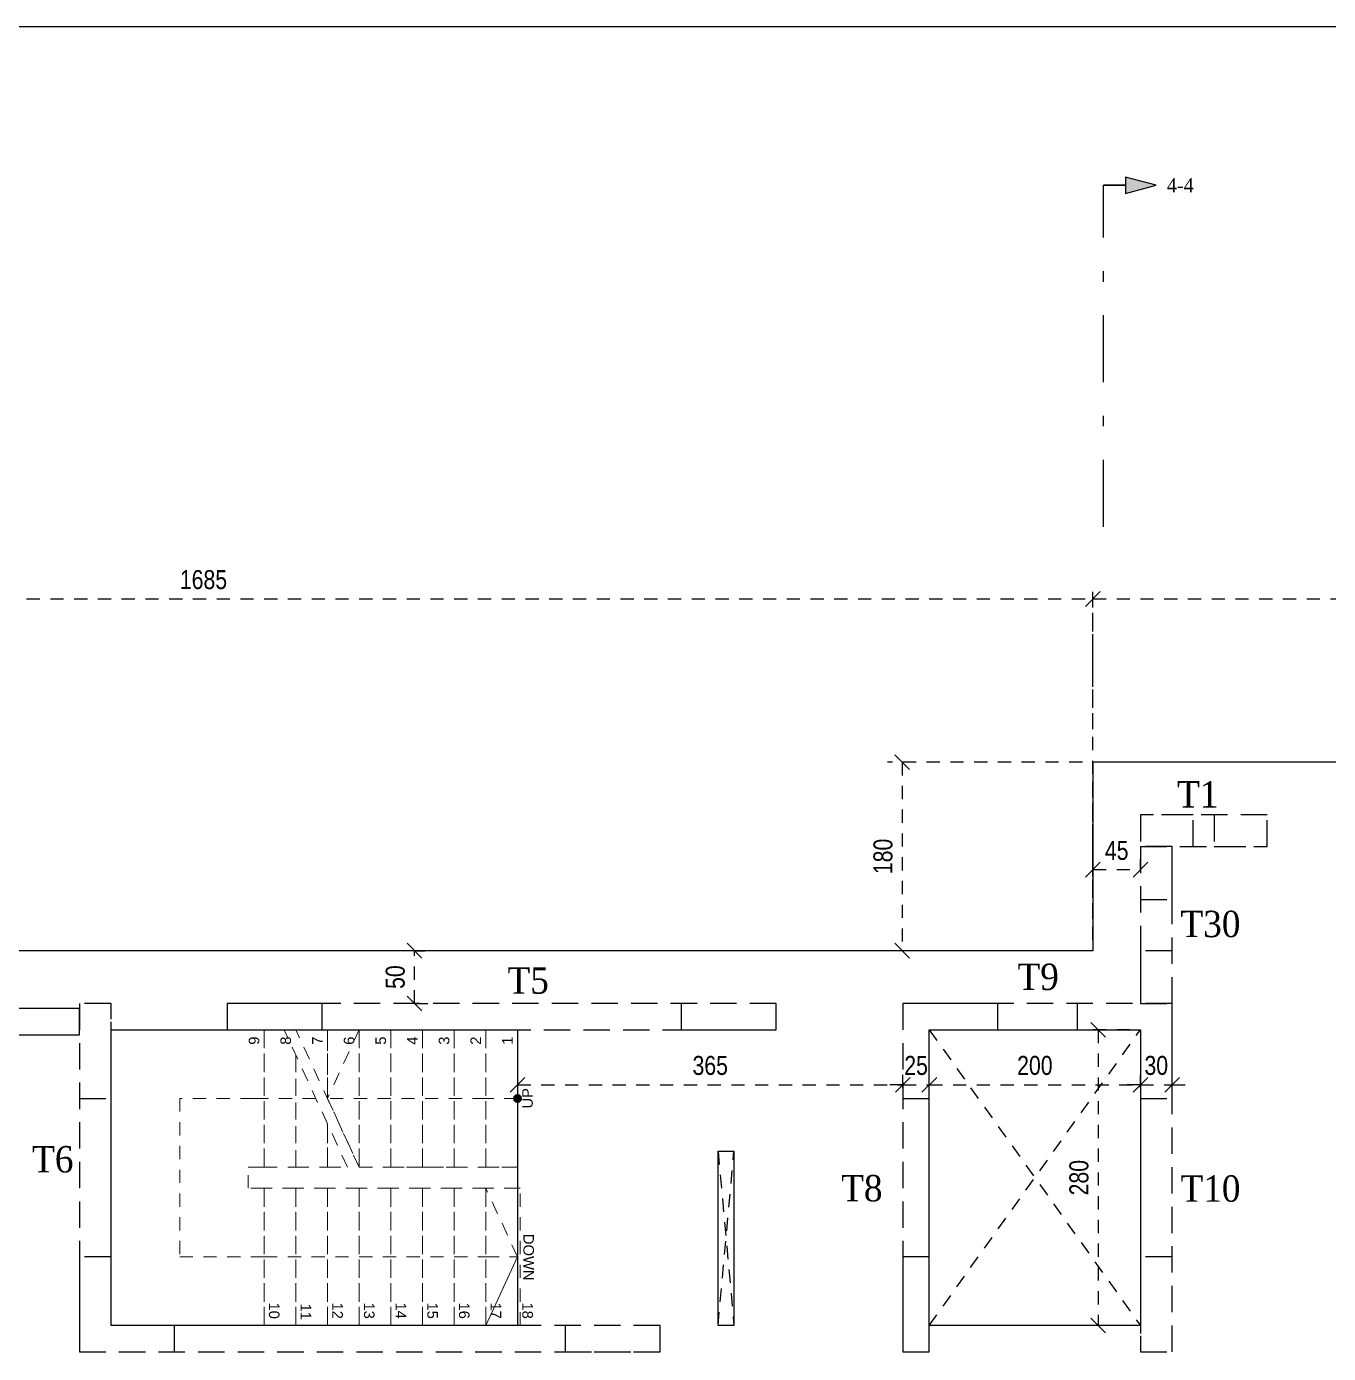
# Model space of a CAD drawing. Header units: millimetres. Extents: x -2171 to 1563, y -1758 to -1505.
# Drawn here: x -732.12 to -719.79, y -1602.82 to -1590.25 of the extents above; entities that cross this region are included whole.
import ezdxf
from ezdxf.enums import TextEntityAlignment as Align

# ---------------------------------------------------------------- set-up
doc = ezdxf.new("R2010")
doc.units = ezdxf.units.MM
doc.header["$PDMODE"] = 32
for name, pattern in [('DASHDOT', [25.4, 12.7, -6.35, 0, -6.35]), ('Dashed Small', [282.222222, 141.111111, -141.111111]), ('DASHED2', [0.375, 0.25, -0.125]), ('HIDDEN', [0.375, 0.25, -0.125]), ('HIDDEN2', [0.1875, 0.125, -0.0625])]:
    doc.linetypes.add(name, pattern=pattern)
doc.layers.get('Defpoints').update_dxf_attribs({"color": 6})
for name, color, linetype in [('-S_TEXT', 3, 'Continuous'), ('DIASTASEIS', 7, 'Continuous'), ('Geo_Beam', 7, 'Continuous'), ('Geo_Col', 7, 'Continuous'), ('Geo_Lines', 7, 'Continuous'), ('Sect_Line_Symbol', 7, 'Continuous'), ('STAIRS', 9, 'Continuous'), ('Text_Col_-1', 7, 'Continuous')]:
    doc.layers.add(name, color=color, linetype=linetype)
doc.layers.add('A-ANNO-DIMS', color=1, linetype='Continuous', lineweight=9)
doc.styles.add('1-100', font='arial.ttf', dxfattribs={"width": 0.8})
doc.styles.add('GENERATED_STYLE_1', font='arial.ttf')
doc.styles.add('S1TmsNwRmn11_b_934_161', font='times.ttf', dxfattribs={"width": 0.933629, "height": 0.001087})
doc.styles.add('S1TmsNwRmn1359_b_934_161', font='times.ttf', dxfattribs={"width": 0.933629, "height": 0.135937})
doc.dimstyles.new('Copy of 1-100', dxfattribs={"dimtxt": 0.18, "dimasz": 0.14, "dimexe": 0.14, "dimexo": 0.1, "dimgap": 0.09, "dimtad": 1, "dimdec": 0, "dimlfac": 100, "dimrnd": 5, "dimzin": 5, "dimdsep": 46, "dimtxsty": '1-100', "dimblk": 'OBLIQUE', "dimcen": 0.09, "dimclrd": 1, "dimclre": 1, "dimclrt": 2, "dimadec": 0, "dimazin": 0, "dimtfac": 1, "dimtdec": 0, "dimtix": 1, "dimtmove": 2, "dimatfit": 3, "dimfxl": 5, "dimfxlon": 1, "dimtolj": 1, "dimtzin": 5, "dimarcsym": 0})

# ---------------------------------------------------------------- blocks, each defined once
blk = doc.blocks.new('_Oblique')
at = {"color": 0, "linetype": 'ByBlock', "lineweight": -2}
blk.add_line((-0.5, -0.5), (0.5, 0.5), dxfattribs=at)
blk = doc.blocks.new('*D1167')
at = {"layer": 'A-ANNO-DIMS', "color": 1, "linetype": 'HIDDEN', "lineweight": -2, "ltscale": 0.5, "transparency": 16777216}
blk.add_line((-721.668, -1599.754), (-722.108, -1599.754), dxfattribs=at)
at = {"layer": 'A-ANNO-DIMS', "color": 1, "linetype": 'DASHED2', "lineweight": -2, "ltscale": 0.5, "transparency": 16777216}
blk.add_line((-721.968, -1599.754), (-721.968, -1602.554), dxfattribs=at)
at = {"layer": 'A-ANNO-DIMS', "color": 1, "linetype": 'HIDDEN2', "lineweight": -2, "ltscale": 0.5, "transparency": 16777216}
blk.add_line((-721.669, -1602.554), (-722.108, -1602.554), dxfattribs=at)
at = {"layer": 'Defpoints', "color": 0, "ltscale": 0.5, "transparency": 16777216}
for p in [(-721.568, -1599.754), (-721.968, -1602.554), (-721.569, -1602.554)]:
    blk.add_point(p, dxfattribs=at)
at = {"layer": 'A-ANNO-DIMS', "color": 1, "lineweight": -2, "ltscale": 0.5, "transparency": 16777216, "xscale": 0.14, "yscale": 0.14, "zscale": 0.14}
for p, rotation in [((-721.968, -1599.754), 90), ((-721.968, -1602.554), 270)]:
    blk.add_blockref('_Oblique', p, dxfattribs=dict(at, rotation=rotation))
at = {"layer": 'A-ANNO-DIMS', "color": 2, "ltscale": 0.5, "transparency": 16777216, "insert": (-722.15, -1601.154), "char_height": 0.18, "attachment_point": 5, "rotation": 90, "style": '1-100'}
blk.add_mtext('\\A1;280', dxfattribs=at)
blk = doc.blocks.new('*D1168')
at = {"layer": 'A-ANNO-DIMS', "color": 1, "linetype": 'HIDDEN2', "lineweight": -2, "ltscale": 0.5, "transparency": 16777216}
blk.add_line((-723.818, -1600.304), (-723.818, -1600.134), dxfattribs=at)
at = {"layer": 'A-ANNO-DIMS', "color": 1, "linetype": 'HIDDEN', "lineweight": -2, "ltscale": 0.5, "transparency": 16777216}
blk.add_line((-727.468, -1600.244), (-727.468, -1600.414), dxfattribs=at)
at = {"layer": 'A-ANNO-DIMS', "color": 1, "linetype": 'DASHED2', "lineweight": -2, "ltscale": 0.5, "transparency": 16777216}
blk.add_line((-727.468, -1600.274), (-723.818, -1600.274), dxfattribs=at)
at = {"layer": 'Defpoints', "color": 0, "ltscale": 0.5, "transparency": 16777216}
for p in [(-727.468, -1600.144), (-723.818, -1600.274), (-723.818, -1600.404)]:
    blk.add_point(p, dxfattribs=at)
at = {"layer": 'A-ANNO-DIMS', "color": 1, "lineweight": -2, "ltscale": 0.5, "transparency": 16777216, "xscale": 0.14, "yscale": 0.14, "zscale": 0.14, "rotation": 180}
blk.add_blockref('_Oblique', (-727.468, -1600.274), dxfattribs=at)
at = {"layer": 'A-ANNO-DIMS', "color": 1, "lineweight": -2, "ltscale": 0.5, "transparency": 16777216, "xscale": 0.14, "yscale": 0.14, "zscale": 0.14}
blk.add_blockref('_Oblique', (-723.818, -1600.274), dxfattribs=at)
at = {"layer": 'A-ANNO-DIMS', "color": 2, "ltscale": 0.5, "transparency": 16777216, "insert": (-725.643, -1600.092), "char_height": 0.18, "attachment_point": 5, "style": '1-100'}
blk.add_mtext('\\A1;365', dxfattribs=at)
blk = doc.blocks.new('*D1169')
at = {"layer": 'A-ANNO-DIMS', "color": 1, "linetype": 'HIDDEN', "lineweight": -2, "ltscale": 0.5, "transparency": 16777216}
blk.add_line((-723.818, -1600.304), (-723.818, -1600.134), dxfattribs=at)
at = {"layer": 'A-ANNO-DIMS', "color": 1, "linetype": 'HIDDEN2', "lineweight": -2, "ltscale": 0.5, "transparency": 16777216}
blk.add_line((-723.568, -1600.304), (-723.568, -1600.134), dxfattribs=at)
at = {"layer": 'A-ANNO-DIMS', "color": 1, "linetype": 'DASHED2', "lineweight": -2, "ltscale": 0.5, "transparency": 16777216}
for p, q in [((-723.818, -1600.274), (-723.958, -1600.274)), ((-723.818, -1600.274), (-723.568, -1600.274)), ((-723.568, -1600.274), (-723.428, -1600.274))]:
    blk.add_line(p, q, dxfattribs=at)
at = {"layer": 'Defpoints', "color": 0, "ltscale": 0.5, "transparency": 16777216}
for p in [(-723.568, -1600.274), (-723.818, -1600.404), (-723.568, -1600.404)]:
    blk.add_point(p, dxfattribs=at)
at = {"layer": 'A-ANNO-DIMS', "color": 1, "lineweight": -2, "ltscale": 0.5, "transparency": 16777216, "xscale": 0.14, "yscale": 0.14, "zscale": 0.14}
blk.add_blockref('_Oblique', (-723.818, -1600.274), dxfattribs=at)
at = {"layer": 'A-ANNO-DIMS', "color": 1, "lineweight": -2, "ltscale": 0.5, "transparency": 16777216, "xscale": 0.14, "yscale": 0.14, "zscale": 0.14, "rotation": 180}
blk.add_blockref('_Oblique', (-723.568, -1600.274), dxfattribs=at)
at = {"layer": 'A-ANNO-DIMS', "color": 2, "ltscale": 0.5, "transparency": 16777216, "insert": (-723.693, -1600.092), "char_height": 0.18, "attachment_point": 5, "style": '1-100'}
blk.add_mtext('\\A1;25', dxfattribs=at)
blk = doc.blocks.new('*D1170')
at = {"layer": 'A-ANNO-DIMS', "color": 1, "linetype": 'HIDDEN', "lineweight": -2, "ltscale": 0.5, "transparency": 16777216}
blk.add_line((-723.568, -1600.304), (-723.568, -1600.134), dxfattribs=at)
at = {"layer": 'A-ANNO-DIMS', "color": 1, "linetype": 'HIDDEN2', "lineweight": -2, "ltscale": 0.5, "transparency": 16777216}
blk.add_line((-721.568, -1600.304), (-721.568, -1600.134), dxfattribs=at)
at = {"layer": 'A-ANNO-DIMS', "color": 1, "linetype": 'DASHED2', "lineweight": -2, "ltscale": 0.5, "transparency": 16777216}
blk.add_line((-723.568, -1600.274), (-721.568, -1600.274), dxfattribs=at)
at = {"layer": 'Defpoints', "color": 0, "ltscale": 0.5, "transparency": 16777216}
for p in [(-721.568, -1600.274), (-723.568, -1600.404), (-721.568, -1600.404)]:
    blk.add_point(p, dxfattribs=at)
at = {"layer": 'A-ANNO-DIMS', "color": 1, "lineweight": -2, "ltscale": 0.5, "transparency": 16777216, "xscale": 0.14, "yscale": 0.14, "zscale": 0.14, "rotation": 180}
blk.add_blockref('_Oblique', (-723.568, -1600.274), dxfattribs=at)
at = {"layer": 'A-ANNO-DIMS', "color": 1, "lineweight": -2, "ltscale": 0.5, "transparency": 16777216, "xscale": 0.14, "yscale": 0.14, "zscale": 0.14}
blk.add_blockref('_Oblique', (-721.568, -1600.274), dxfattribs=at)
at = {"layer": 'A-ANNO-DIMS', "color": 2, "ltscale": 0.5, "transparency": 16777216, "insert": (-722.568, -1600.092), "char_height": 0.18, "attachment_point": 5, "style": '1-100'}
blk.add_mtext('\\A1;200', dxfattribs=at)
blk = doc.blocks.new('*D1171')
at = {"layer": 'A-ANNO-DIMS', "color": 1, "linetype": 'HIDDEN', "lineweight": -2, "ltscale": 0.5, "transparency": 16777216}
blk.add_line((-721.568, -1600.304), (-721.568, -1600.134), dxfattribs=at)
at = {"layer": 'A-ANNO-DIMS', "color": 1, "linetype": 'HIDDEN2', "lineweight": -2, "ltscale": 0.5, "transparency": 16777216}
blk.add_line((-721.268, -1600.304), (-721.268, -1600.134), dxfattribs=at)
at = {"layer": 'A-ANNO-DIMS', "color": 1, "linetype": 'DASHED2', "lineweight": -2, "ltscale": 0.5, "transparency": 16777216}
for p, q in [((-721.568, -1600.274), (-721.708, -1600.274)), ((-721.568, -1600.274), (-721.268, -1600.274)), ((-721.268, -1600.274), (-721.128, -1600.274))]:
    blk.add_line(p, q, dxfattribs=at)
at = {"layer": 'Defpoints', "color": 0, "ltscale": 0.5, "transparency": 16777216}
for p in [(-721.268, -1600.274), (-721.568, -1600.404), (-721.268, -1600.404)]:
    blk.add_point(p, dxfattribs=at)
at = {"layer": 'A-ANNO-DIMS', "color": 1, "lineweight": -2, "ltscale": 0.5, "transparency": 16777216, "xscale": 0.14, "yscale": 0.14, "zscale": 0.14}
blk.add_blockref('_Oblique', (-721.568, -1600.274), dxfattribs=at)
at = {"layer": 'A-ANNO-DIMS', "color": 1, "lineweight": -2, "ltscale": 0.5, "transparency": 16777216, "xscale": 0.14, "yscale": 0.14, "zscale": 0.14, "rotation": 180}
blk.add_blockref('_Oblique', (-721.268, -1600.274), dxfattribs=at)
at = {"layer": 'A-ANNO-DIMS', "color": 2, "ltscale": 0.5, "transparency": 16777216, "insert": (-721.418, -1600.092), "char_height": 0.18, "attachment_point": 5, "style": '1-100'}
blk.add_mtext('\\A1;30', dxfattribs=at)
blk = doc.blocks.new('*D1175')
at = {"layer": 'Defpoints', "color": 0, "ltscale": 0.5, "transparency": 16777216}
for p in [(-728.486, -1599.004), (-728.444, -1599.004), (-728.486, -1599.504)]:
    blk.add_point(p, dxfattribs=at)
at = {"layer": 'DIASTASEIS', "color": 1, "linetype": 'HIDDEN2', "lineweight": -2, "ltscale": 0.5, "transparency": 16777216}
blk.add_line((-728.444, -1599.004), (-728.304, -1599.004), dxfattribs=at)
at = {"layer": 'DIASTASEIS', "color": 1, "linetype": 'DASHED2', "lineweight": -2, "ltscale": 0.5, "transparency": 16777216}
blk.add_line((-728.444, -1599.504), (-728.444, -1599.004), dxfattribs=at)
at = {"layer": 'DIASTASEIS', "color": 1, "linetype": 'HIDDEN', "lineweight": -2, "ltscale": 0.5, "transparency": 16777216}
blk.add_line((-728.444, -1599.504), (-728.304, -1599.504), dxfattribs=at)
at = {"layer": 'DIASTASEIS', "color": 1, "lineweight": -2, "ltscale": 0.5, "transparency": 16777216, "xscale": 0.14, "yscale": 0.14, "zscale": 0.14}
for p, rotation in [((-728.444, -1599.004), 90), ((-728.444, -1599.504), 270)]:
    blk.add_blockref('_Oblique', p, dxfattribs=dict(at, rotation=rotation))
at = {"layer": 'DIASTASEIS', "color": 2, "ltscale": 0.5, "transparency": 16777216, "insert": (-728.626, -1599.254), "char_height": 0.18, "attachment_point": 5, "rotation": 90, "style": '1-100'}
blk.add_mtext('\\A1;50', dxfattribs=at)
blk = doc.blocks.new('*D1176')
at = {"layer": 'Defpoints', "color": 0, "ltscale": 0.5, "transparency": 16777216}
for p in [(-722.018, -1598.331), (-721.568, -1598.236), (-721.568, -1598.331)]:
    blk.add_point(p, dxfattribs=at)
at = {"layer": 'DIASTASEIS', "color": 1, "linetype": 'HIDDEN', "lineweight": -2, "ltscale": 0.5, "transparency": 16777216}
blk.add_line((-722.018, -1598.236), (-722.018, -1598.096), dxfattribs=at)
at = {"layer": 'DIASTASEIS', "color": 1, "linetype": 'HIDDEN2', "lineweight": -2, "ltscale": 0.5, "transparency": 16777216}
blk.add_line((-721.568, -1598.236), (-721.568, -1598.096), dxfattribs=at)
at = {"layer": 'DIASTASEIS', "color": 1, "linetype": 'DASHED2', "lineweight": -2, "ltscale": 0.5, "transparency": 16777216}
blk.add_line((-722.018, -1598.236), (-721.568, -1598.236), dxfattribs=at)
at = {"layer": 'DIASTASEIS', "color": 1, "lineweight": -2, "ltscale": 0.5, "transparency": 16777216, "xscale": 0.14, "yscale": 0.14, "zscale": 0.14, "rotation": 180}
blk.add_blockref('_Oblique', (-722.018, -1598.236), dxfattribs=at)
at = {"layer": 'DIASTASEIS', "color": 1, "lineweight": -2, "ltscale": 0.5, "transparency": 16777216, "xscale": 0.14, "yscale": 0.14, "zscale": 0.14}
blk.add_blockref('_Oblique', (-721.568, -1598.236), dxfattribs=at)
at = {"layer": 'DIASTASEIS', "color": 2, "ltscale": 0.5, "transparency": 16777216, "insert": (-721.793, -1598.055), "char_height": 0.18, "attachment_point": 5, "style": '1-100'}
blk.add_mtext('\\A1;45', dxfattribs=at)
blk = doc.blocks.new('*D1179')
at = {"layer": 'Defpoints', "color": 0, "ltscale": 0.5, "transparency": 16777216}
for p in [(-722.018, -1595.672), (-738.868, -1599.004), (-722.018, -1599.004)]:
    blk.add_point(p, dxfattribs=at)
at = {"layer": 'DIASTASEIS', "color": 1, "linetype": 'HIDDEN', "lineweight": -2, "ltscale": 0.5, "transparency": 16777216}
blk.add_line((-738.868, -1598.904), (-738.868, -1595.532), dxfattribs=at)
at = {"layer": 'DIASTASEIS', "color": 1, "linetype": 'HIDDEN2', "lineweight": -2, "ltscale": 0.5, "transparency": 16777216}
blk.add_line((-722.018, -1598.904), (-722.018, -1595.532), dxfattribs=at)
at = {"layer": 'DIASTASEIS', "color": 1, "linetype": 'DASHED2', "lineweight": -2, "ltscale": 0.5, "transparency": 16777216}
blk.add_line((-738.868, -1595.672), (-722.018, -1595.672), dxfattribs=at)
at = {"layer": 'DIASTASEIS', "color": 1, "lineweight": -2, "ltscale": 0.5, "transparency": 16777216, "xscale": 0.14, "yscale": 0.14, "zscale": 0.14, "rotation": 180}
blk.add_blockref('_Oblique', (-738.868, -1595.672), dxfattribs=at)
at = {"layer": 'DIASTASEIS', "color": 1, "lineweight": -2, "ltscale": 0.5, "transparency": 16777216, "xscale": 0.14, "yscale": 0.14, "zscale": 0.14}
blk.add_blockref('_Oblique', (-722.018, -1595.672), dxfattribs=at)
at = {"layer": 'DIASTASEIS', "color": 2, "ltscale": 0.5, "transparency": 16777216, "insert": (-730.443, -1595.49), "char_height": 0.18, "attachment_point": 5, "style": '1-100'}
blk.add_mtext('\\A1;1685', dxfattribs=at)
blk = doc.blocks.new('*D1180')
at = {"layer": 'Defpoints', "color": 0, "ltscale": 0.5, "transparency": 16777216}
for p in [(-710.01, -1595.672), (-710.01, -1597.218), (-722.018, -1599.004)]:
    blk.add_point(p, dxfattribs=at)
at = {"layer": 'DIASTASEIS', "color": 1, "linetype": 'HIDDEN', "lineweight": -2, "ltscale": 0.5, "transparency": 16777216}
blk.add_line((-722.018, -1598.904), (-722.018, -1595.532), dxfattribs=at)
at = {"layer": 'DIASTASEIS', "color": 1, "linetype": 'HIDDEN2', "lineweight": -2, "ltscale": 0.5, "transparency": 16777216}
blk.add_line((-710.01, -1597.118), (-710.01, -1595.532), dxfattribs=at)
at = {"layer": 'DIASTASEIS', "color": 1, "linetype": 'DASHED2', "lineweight": -2, "ltscale": 0.5, "transparency": 16777216}
blk.add_line((-722.018, -1595.672), (-710.01, -1595.672), dxfattribs=at)
at = {"layer": 'DIASTASEIS', "color": 1, "lineweight": -2, "ltscale": 0.5, "transparency": 16777216, "xscale": 0.14, "yscale": 0.14, "zscale": 0.14, "rotation": 180}
blk.add_blockref('_Oblique', (-722.018, -1595.672), dxfattribs=at)
at = {"layer": 'DIASTASEIS', "color": 1, "lineweight": -2, "ltscale": 0.5, "transparency": 16777216, "xscale": 0.14, "yscale": 0.14, "zscale": 0.14}
blk.add_blockref('_Oblique', (-710.01, -1595.672), dxfattribs=at)
at = {"layer": 'DIASTASEIS', "color": 2, "ltscale": 0.5, "transparency": 16777216, "insert": (-716.014, -1595.49), "char_height": 0.18, "attachment_point": 5, "style": '1-100'}
blk.add_mtext('\\A1;1200', dxfattribs=at)
blk = doc.blocks.new('*D1191')
at = {"layer": 'Defpoints', "color": 0, "ltscale": 0.5, "transparency": 16777216}
for p in [(-722.018, -1597.218), (-723.824, -1599.004), (-722.018, -1599.004)]:
    blk.add_point(p, dxfattribs=at)
at = {"layer": 'DIASTASEIS', "color": 1, "linetype": 'HIDDEN', "lineweight": -2, "ltscale": 0.5, "transparency": 16777216}
blk.add_line((-722.118, -1597.218), (-723.964, -1597.218), dxfattribs=at)
at = {"layer": 'DIASTASEIS', "color": 1, "linetype": 'DASHED2', "lineweight": -2, "ltscale": 0.5, "transparency": 16777216}
blk.add_line((-723.824, -1597.218), (-723.824, -1599.004), dxfattribs=at)
at = {"layer": 'DIASTASEIS', "color": 1, "linetype": 'HIDDEN2', "lineweight": -2, "ltscale": 0.5, "transparency": 16777216}
blk.add_line((-722.118, -1599.004), (-723.964, -1599.004), dxfattribs=at)
at = {"layer": 'DIASTASEIS', "color": 1, "lineweight": -2, "ltscale": 0.5, "transparency": 16777216, "xscale": 0.14, "yscale": 0.14, "zscale": 0.14}
for p, rotation in [((-723.824, -1597.218), 90), ((-723.824, -1599.004), 270)]:
    blk.add_blockref('_Oblique', p, dxfattribs=dict(at, rotation=rotation))
at = {"layer": 'DIASTASEIS', "color": 2, "ltscale": 0.5, "transparency": 16777216, "insert": (-724.006, -1598.111), "char_height": 0.18, "attachment_point": 5, "rotation": 90, "style": '1-100'}
blk.add_mtext('\\A1;180', dxfattribs=at)

msp = doc.modelspace()

# ---------------------------------------------------------------- hatches: boundary and pattern name
at = {"layer": 'Sect_Line_Symbol'}
msp.add_hatch(color=2, dxfattribs=at).paths.add_polyline_path([(-721.9185, -1591.7537), (-721.7083, -1591.7537), (-721.7083, -1591.8313), (-721.4185, -1591.7537), (-721.7083, -1591.676), (-721.7083, -1591.7537)])
at = {"layer": 'STAIRS', "linetype": 'Continuous', "lineweight": 15}
msp.add_hatch(color=8, dxfattribs=at).paths.add_polyline_path([(-727.4685, -1600.3662, 1), (-727.4685, -1600.4412, 1)])

# ---------------------------------------------------------------- linework, layer by layer
at = {"layer": '-S_TEXT', "ltscale": 5}
msp.add_lwpolyline([(-751.5266, -1590.2497), (-693.3791, -1590.2497), (-693.3791, -1630.2944), (-751.5266, -1630.2944)], close=True, dxfattribs=at)
at = {"color": 2, "linetype": 'HIDDEN', "ltscale": 0.5}
for p, q in [((-723.5685, -1599.7537), (-721.5685, -1602.5539)), ((-723.5685, -1602.5539), (-721.5685, -1599.7537)), ((-725.5684, -1600.9037), (-725.4184, -1602.5537)), ((-725.5684, -1602.5537), (-725.4184, -1600.9037))]:
    msp.add_line(p, q, dxfattribs=at)
at = {"color": 6}
msp.add_lwpolyline([(-723.5685, -1599.7537), (-721.5685, -1599.7537), (-721.5685, -1602.5536), (-723.5685, -1602.5536)], close=True, dxfattribs=at)
at = {"layer": 'Geo_Beam', "color": 94}
msp.add_lwpolyline([(-737.6684, -1599.8009), (-731.6185, -1599.8009), (-731.6185, -1599.5509), (-737.6684, -1599.5509)], close=True, dxfattribs=at)
at = {"layer": 'Geo_Col', "color": 94, "linetype": 'HIDDEN'}
for points in [[(-721.5685, -1598.0183), (-720.3685, -1598.0183), (-720.3685, -1597.7183), (-721.5685, -1597.7183)], [(-721.5685, -1598.0183), (-721.0685, -1598.0183), (-721.0685, -1597.7183), (-721.5685, -1597.7183)], [(-720.3685, -1597.7183), (-720.8685, -1597.7183), (-720.8685, -1598.0183), (-720.3685, -1598.0183)], [(-721.2685, -1599.5037), (-721.2685, -1598.0183), (-721.5685, -1598.0183), (-721.5685, -1599.5037)], [(-721.5685, -1598.0183), (-721.5685, -1598.5183), (-721.2685, -1598.5183), (-721.2685, -1598.0183)], [(-721.2685, -1599.5037), (-721.2685, -1599.0037), (-721.5685, -1599.0037), (-721.5685, -1599.5037)], [(-731.6185, -1599.5037), (-731.6185, -1600.4037), (-731.3185, -1600.4037), (-731.3185, -1599.5037)], [(-730.2185, -1599.7537), (-725.0182, -1599.7537), (-725.0182, -1599.5037), (-730.2185, -1599.5037)], [(-730.2185, -1599.7537), (-729.3185, -1599.7537), (-729.3185, -1599.5037), (-730.2185, -1599.5037)], [(-725.0182, -1599.5037), (-725.9182, -1599.5037), (-725.9182, -1599.7537), (-725.0182, -1599.7537)], [(-723.8185, -1599.5037), (-723.8185, -1600.4037), (-723.5685, -1600.4037), (-723.5685, -1599.7537), (-722.9185, -1599.7537), (-722.9185, -1599.5037)], [(-721.2685, -1599.5037), (-722.1685, -1599.5037), (-722.1685, -1599.7537), (-721.5685, -1599.7537), (-721.5685, -1600.4037), (-721.2685, -1600.4037)], [(-731.6185, -1602.8037), (-730.7185, -1602.8037), (-730.7185, -1602.5537), (-731.3185, -1602.5537), (-731.3185, -1601.9037), (-731.6185, -1601.9037)], [(-723.5685, -1602.8037), (-723.5685, -1601.9037), (-723.8185, -1601.9037), (-723.8185, -1602.8037)], [(-721.2685, -1602.8037), (-721.2685, -1601.9037), (-721.5685, -1601.9037), (-721.5685, -1602.8037)], [(-726.1185, -1602.5537), (-727.0185, -1602.5537), (-727.0185, -1602.8037), (-726.1185, -1602.8037)]]:
    msp.add_lwpolyline(points, close=True, dxfattribs=at)
for points in [[(-731.3185, -1599.5037), (-731.6185, -1599.5037)], [(-731.6185, -1599.5037), (-731.6185, -1602.8037)], [(-731.3185, -1602.5537), (-731.3185, -1599.5037)], [(-721.2685, -1599.5037), (-723.8185, -1599.5037)], [(-723.8185, -1599.5037), (-723.8185, -1602.8037)], [(-721.2685, -1602.8037), (-721.2685, -1599.5037)], [(-723.5685, -1599.7537), (-721.5685, -1599.7537)], [(-723.5685, -1602.8037), (-723.5685, -1599.7537)], [(-721.5685, -1599.7537), (-721.5685, -1602.8037)], [(-726.1185, -1602.5537), (-731.3185, -1602.5537)], [(-726.1185, -1602.8037), (-726.1185, -1602.5537)], [(-731.6185, -1602.8037), (-726.1185, -1602.8037)], [(-723.8185, -1602.8037), (-723.5685, -1602.8037)], [(-721.5685, -1602.8037), (-721.2685, -1602.8037)]]:
    msp.add_lwpolyline(points, dxfattribs=at)
at = {"layer": 'Geo_Lines', "color": 94}
msp.add_lwpolyline([(-710.01, -1597.2183), (-722.0185, -1597.2183), (-722.0185, -1599.0037), (-738.8684, -1599.0037), (-738.8684, -1604.3037)], dxfattribs=at)
for points in [[(-731.3185, -1599.7537), (-727.4685, -1599.7535), (-727.4685, -1602.5538), (-731.3185, -1602.5539)], [(-723.5685, -1599.7537), (-721.5685, -1599.7537), (-721.5685, -1602.5536), (-723.5685, -1602.5536)], [(-725.5684, -1600.9037), (-725.4184, -1600.9037), (-725.4184, -1602.5537), (-725.5684, -1602.5537)]]:
    msp.add_lwpolyline(points, close=True, dxfattribs=at)
at = {"layer": 'Sect_Line_Symbol', "color": 2}
msp.add_lwpolyline([(-721.9185, -1591.7537), (-721.7083, -1591.7537), (-721.7083, -1591.8313), (-721.4185, -1591.7537), (-721.7083, -1591.676), (-721.7083, -1591.7537)], close=True, dxfattribs=at)
at = {"layer": 'Sect_Line_Symbol', "color": 2, "linetype": 'DASHDOT', "ltscale": 0.05}
msp.add_lwpolyline([(-721.9185, -1594.9891), (-721.9185, -1591.7537)], dxfattribs=at)
at = {"layer": 'STAIRS', "color": 8, "linetype": 'Dashed Small', "lineweight": 13}
for p, q in [((-729.9685, -1599.7537), (-731.3185, -1599.7537)), ((-731.3185, -1599.7537), (-731.3185, -1602.5537)), ((-729.8685, -1599.7537), (-729.9685, -1599.7537)), ((-729.6786, -1599.7537), (-729.8685, -1599.7537)), ((-727.4435, -1601.2537), (-727.4685, -1601.2537)), ((-727.7685, -1602.5537), (-727.4685, -1601.9037)), ((-731.3185, -1602.5537), (-729.8685, -1602.5537)), ((-729.8685, -1602.5537), (-729.5685, -1602.5537)), ((-729.5685, -1602.5537), (-729.2685, -1602.5537)), ((-729.2685, -1602.5537), (-728.9685, -1602.5537)), ((-728.9685, -1602.5537), (-728.6685, -1602.5537)), ((-728.6685, -1602.5537), (-728.3685, -1602.5537)), ((-728.3685, -1602.5537), (-728.0685, -1602.5537)), ((-728.0685, -1602.5537), (-727.7685, -1602.5537)), ((-727.7685, -1602.5537), (-727.4685, -1602.5537)), ((-727.4685, -1602.5537), (-727.4435, -1602.5537))]:
    msp.add_line(p, q, dxfattribs=at)
at = {"layer": 'STAIRS', "color": 8, "linetype": 'HIDDEN2', "lineweight": 13}
for p, q in [((-729.8685, -1599.7537), (-729.8685, -1601.0537)), ((-729.8685, -1601.0537), (-729.8685, -1599.7537)), ((-729.0786, -1601.0537), (-729.6786, -1599.7537)), ((-728.9685, -1601.0537), (-729.5685, -1599.7537)), ((-729.2685, -1599.7537), (-729.2685, -1600.4037)), ((-729.2685, -1600.4037), (-729.2685, -1599.7537)), ((-728.9685, -1599.7537), (-729.2685, -1600.4037)), ((-728.9685, -1599.7537), (-728.9685, -1601.0537)), ((-728.9685, -1601.0537), (-728.9685, -1599.7537)), ((-728.6685, -1599.7537), (-728.6685, -1601.0537)), ((-728.6685, -1601.0537), (-728.6685, -1599.7537)), ((-728.3685, -1599.7537), (-728.3685, -1601.0537)), ((-728.3685, -1601.0537), (-728.3685, -1599.7537)), ((-728.0685, -1599.7537), (-728.0685, -1601.0537)), ((-728.0685, -1601.0537), (-728.0685, -1599.7537)), ((-727.7685, -1599.7537), (-727.7685, -1601.0537)), ((-727.7685, -1601.0537), (-727.7685, -1599.7537)), ((-729.5685, -1599.9923), (-729.5685, -1601.0537)), ((-729.5685, -1601.0537), (-729.5685, -1599.9923)), ((-729.9685, -1600.4037), (-730.6685, -1600.4037)), ((-730.6685, -1600.4037), (-730.6685, -1601.9037)), ((-729.8685, -1600.4037), (-729.9685, -1600.4037)), ((-729.3786, -1600.4037), (-729.8685, -1600.4037)), ((-727.7685, -1600.4037), (-729.2685, -1600.4037)), ((-729.2685, -1600.4037), (-728.9685, -1601.0537)), ((-727.4685, -1600.4037), (-727.7685, -1600.4037)), ((-729.2685, -1600.6423), (-729.2685, -1601.0537)), ((-729.2685, -1601.0537), (-729.2685, -1600.6423)), ((-730.0185, -1601.2537), (-730.0185, -1601.0537)), ((-730.0185, -1601.0537), (-729.9685, -1601.0537)), ((-729.9685, -1601.0537), (-729.8685, -1601.0537)), ((-729.8685, -1601.0537), (-729.5685, -1601.0537)), ((-729.5685, -1601.0537), (-729.2685, -1601.0537)), ((-729.2685, -1601.0537), (-729.0786, -1601.0537)), ((-728.9685, -1601.0537), (-727.4685, -1601.0537)), ((-728.9685, -1601.0537), (-728.6685, -1601.0537)), ((-728.6685, -1601.0537), (-728.3685, -1601.0537)), ((-728.3685, -1601.0537), (-728.0685, -1601.0537)), ((-728.0685, -1601.0537), (-727.7685, -1601.0537)), ((-727.7685, -1601.0537), (-727.4685, -1601.0537)), ((-729.8685, -1601.2537), (-730.0185, -1601.2537)), ((-729.8685, -1602.5537), (-729.8685, -1601.2537)), ((-729.5685, -1601.2537), (-729.8685, -1601.2537)), ((-729.8685, -1601.2537), (-729.8685, -1602.5537)), ((-729.5685, -1602.5537), (-729.5685, -1601.2537)), ((-729.2685, -1601.2537), (-729.5685, -1601.2537)), ((-729.5685, -1601.2537), (-729.5685, -1602.5537)), ((-729.2685, -1602.5537), (-729.2685, -1601.2537)), ((-728.9685, -1601.2537), (-729.2685, -1601.2537)), ((-729.2685, -1601.2537), (-729.2685, -1602.5537)), ((-728.9685, -1602.5537), (-728.9685, -1601.2537)), ((-728.6685, -1601.2537), (-728.9685, -1601.2537)), ((-728.9685, -1601.2537), (-728.9685, -1602.5537)), ((-728.6685, -1602.5537), (-728.6685, -1601.2537)), ((-728.3685, -1601.2537), (-728.6685, -1601.2537)), ((-728.6685, -1601.2537), (-728.6685, -1602.5537)), ((-728.3685, -1602.5537), (-728.3685, -1601.2537)), ((-728.0685, -1601.2537), (-728.3685, -1601.2537)), ((-728.3685, -1601.2537), (-728.3685, -1602.5537)), ((-728.0685, -1602.5537), (-728.0685, -1601.2537)), ((-727.7685, -1601.2537), (-728.0685, -1601.2537)), ((-728.0685, -1601.2537), (-728.0685, -1602.5537)), ((-727.7685, -1602.5537), (-727.7685, -1601.2537)), ((-727.7685, -1601.2537), (-727.7685, -1602.5537)), ((-727.4685, -1601.2537), (-727.7685, -1601.2537)), ((-727.4685, -1601.9037), (-727.7685, -1601.2537)), ((-727.4435, -1602.5537), (-727.4435, -1601.2537)), ((-730.6685, -1601.9037), (-729.8685, -1601.9037)), ((-729.8685, -1601.9037), (-727.7685, -1601.9037)), ((-727.7685, -1601.9037), (-727.4685, -1601.9037))]:
    msp.add_line(p, q, dxfattribs=at)
at = {"layer": 'STAIRS', "color": 8, "linetype": 'Continuous', "lineweight": 13}
for p, q in [((-727.4685, -1599.7537), (-729.5685, -1599.7537)), ((-729.2685, -1599.7537), (-729.5685, -1599.7537)), ((-728.9685, -1599.7537), (-729.2685, -1599.7537)), ((-728.6685, -1599.7537), (-728.9685, -1599.7537)), ((-728.3685, -1599.7537), (-728.6685, -1599.7537)), ((-728.0685, -1599.7537), (-728.3685, -1599.7537)), ((-727.7685, -1599.7537), (-728.0685, -1599.7537)), ((-727.4685, -1599.7537), (-727.7685, -1599.7537)), ((-727.4685, -1601.0537), (-727.4685, -1599.7537)), ((-727.4685, -1601.0537), (-727.4685, -1599.7537))]:
    msp.add_line(p, q, dxfattribs=at)
at = {"layer": 'STAIRS', "color": 8, "linetype": 'Continuous', "lineweight": 13, "flags": 128}
msp.add_lwpolyline([(-727.4685, -1600.3662, 1), (-727.4685, -1600.4412, 1)], format="xyb", close=True, dxfattribs=at)

# ---------------------------------------------------------------- texts
at = {"layer": 'Sect_Line_Symbol', "color": 2, "style": 'S1TmsNwRmn1359_b_934_161', "width": 0.933629}
msp.add_text('4-4', height=0.13594, dxfattribs=at).set_placement((-721.3185, -1591.7537), align=Align.MIDDLE_LEFT)
at = {"layer": 'STAIRS', "color": 8, "lineweight": 15, "char_height": 0.1, "attachment_point": 4, "style": 'GENERATED_STYLE_1'}
for s, insert, rotation in [('\\A1;{\\pql;\\fArial|b0|i0|c0|p0;\\W1.000000;9}', (-729.9633, -1599.8949), 90), ('\\A1;{\\pql;\\fArial|b0|i0|c0|p0;\\W1.000000;8}', (-729.6633, -1599.8949), 90), ('\\A1;{\\pql;\\fArial|b0|i0|c0|p0;\\W1.000000;7}', (-729.3642, -1599.8949), 90), ('\\A1;{\\pql;\\fArial|b0|i0|c0|p0;\\W1.000000;6}', (-729.0633, -1599.8949), 90), ('\\A1;{\\pql;\\fArial|b0|i0|c0|p0;\\W1.000000;5}', (-728.7633, -1599.8949), 90), ('\\A1;{\\pql;\\fArial|b0|i0|c0|p0;\\W1.000000;4}', (-728.4642, -1599.8949), 90), ('\\A1;{\\pql;\\fArial|b0|i0|c0|p0;\\W1.000000;3}', (-728.1633, -1599.8949), 90), ('\\A1;{\\pql;\\fArial|b0|i0|c0|p0;\\W1.000000;2}', (-727.8642, -1599.8949), 90), ('\\A1;{\\pql;\\fArial|b0|i0|c0|p0;\\W1.000000;1}', (-727.5642, -1599.8949), 90), ('\\A1;{\\pql;\\fArial|b0|i0|c0|p0;\\W1.000000;UP}', (-727.3733, -1600.4989), 90), ('\\A1;{\\pql;\\fArial|b0|i0|c0|p0;\\W1.000000;DOWN}', (-727.3636, -1601.6866), 270), ('\\A1;{\\pql;\\fArial|b0|i0|c0|p0;\\W1.000000;10}', (-729.7736, -1602.3361), 270), ('\\A1;{\\pql;\\fArial|b0|i0|c0|p0;\\W1.000000;12}', (-729.1727, -1602.3361), 270), ('\\A1;{\\pql;\\fArial|b0|i0|c0|p0;\\W1.000000;13}', (-728.8736, -1602.3361), 270), ('\\A1;{\\pql;\\fArial|b0|i0|c0|p0;\\W1.000000;14}', (-728.5727, -1602.3361), 270), ('\\A1;{\\pql;\\fArial|b0|i0|c0|p0;\\W1.000000;15}', (-728.2736, -1602.3361), 270), ('\\A1;{\\pql;\\fArial|b0|i0|c0|p0;\\W1.000000;16}', (-727.9736, -1602.3361), 270), ('\\A1;{\\pql;\\fArial|b0|i0|c0|p0;\\W1.000000;17}', (-727.6727, -1602.3361), 270), ('\\A1;{\\pql;\\fArial|b0|i0|c0|p0;\\W1.000000;18}', (-727.3736, -1602.3361), 270), ('\\A1;{\\pql;\\fArial|b0|i0|c0|p0;\\W1.000000;11}', (-729.4727, -1602.3463), 270)]:
    msp.add_mtext(s, dxfattribs=dict(at, insert=insert, rotation=rotation))
at = {"layer": 'Text_Col_-1', "color": 200, "style": 'S1TmsNwRmn11_b_934_161', "width": 0.933629}
for s, p in [('T1', (-721.221, -1597.6477)), ('T30', (-721.1887, -1598.8755)), ('T5', (-727.5633, -1599.4111)), ('T9', (-722.7324, -1599.376)), ('T6', (-732.0661, -1601.1045)), ('T8', (-724.4027, -1601.3786)), ('T10', (-721.1883, -1601.3821))]:
    msp.add_text(s, height=0.25, dxfattribs=at).set_placement(p)

# ---------------------------------------------------------------- dimensions: what is measured, and where the dimension line sits
at = {"layer": 'A-ANNO-DIMS', "ltscale": 0.5}
dim = msp.add_linear_dim(base=(-721.9679, -1602.5537), p1=(-721.5685, -1599.7537), p2=(-721.5687, -1602.5537), angle=90, dimstyle='Copy of 1-100', dxfattribs=at)
dim.commit()
dim.dimension.update_dxf_attribs({"geometry": '*D1167', "text_midpoint": (-722.1498, -1601.1537)})
for base, p1, p2, picture, middle in [((-723.8185, -1600.2738), (-727.4684, -1600.1442), (-723.8185, -1600.4037), '*D1168', (-725.6434, -1600.0918)), ((-723.5685, -1600.2738), (-723.8185, -1600.4037), (-723.5685, -1600.4037), '*D1169', (-723.6935, -1600.0919)), ((-721.5685, -1600.2738), (-723.5685, -1600.4037), (-721.5685, -1600.4037), '*D1170', (-722.5685, -1600.0919)), ((-721.2685, -1600.2738), (-721.5685, -1600.4037), (-721.2685, -1600.4037), '*D1171', (-721.4185, -1600.0918))]:
    dim = msp.add_linear_dim(base=base, p1=p1, p2=p2, dimstyle='Copy of 1-100', dxfattribs=at)
    dim.commit()
    dim.dimension.update_dxf_attribs({"geometry": picture, "text_midpoint": middle})
at = {"layer": 'DIASTASEIS', "ltscale": 0.5}
for base, p1, p2, picture, middle in [((-722.0185, -1595.6719), (-738.8684, -1599.0037), (-722.0185, -1599.0037), '*D1179', (-730.4435, -1595.49)), ((-710.01, -1595.6719), (-722.0185, -1599.0037), (-710.01, -1597.2183), '*D1180', (-716.0142, -1595.49))]:
    dim = msp.add_linear_dim(base=base, p1=p1, p2=p2, dimstyle='Copy of 1-100', dxfattribs=at)
    dim.commit()
    dim.dimension.update_dxf_attribs({"geometry": picture, "text_midpoint": middle})
dim = msp.add_linear_dim(base=(-723.8241, -1599.0037), p1=(-722.0185, -1597.2183), p2=(-722.0185, -1599.0037), angle=90, dimstyle='Copy of 1-100', dxfattribs=at)
dim.commit()
dim.dimension.update_dxf_attribs({"geometry": '*D1191', "text_midpoint": (-724.006, -1598.111)})
at = {"layer": 'DIASTASEIS', "color": 94, "ltscale": 0.5}
dim = msp.add_linear_dim(base=(-721.5685, -1598.2364), p1=(-722.0185, -1598.3306), p2=(-721.5685, -1598.3306), dimstyle='Copy of 1-100', dxfattribs=at)
dim.commit()
dim.dimension.update_dxf_attribs({"geometry": '*D1176', "text_midpoint": (-721.7935, -1598.0549)})
dim = msp.add_linear_dim(base=(-728.4442, -1599.0037), p1=(-728.4862, -1599.5037), p2=(-728.4862, -1599.0037), angle=90, dimstyle='Copy of 1-100', dxfattribs=at)
dim.commit()
dim.dimension.update_dxf_attribs({"geometry": '*D1175', "text_midpoint": (-728.6261, -1599.2537)})

doc.saveas('drawing.dxf')
